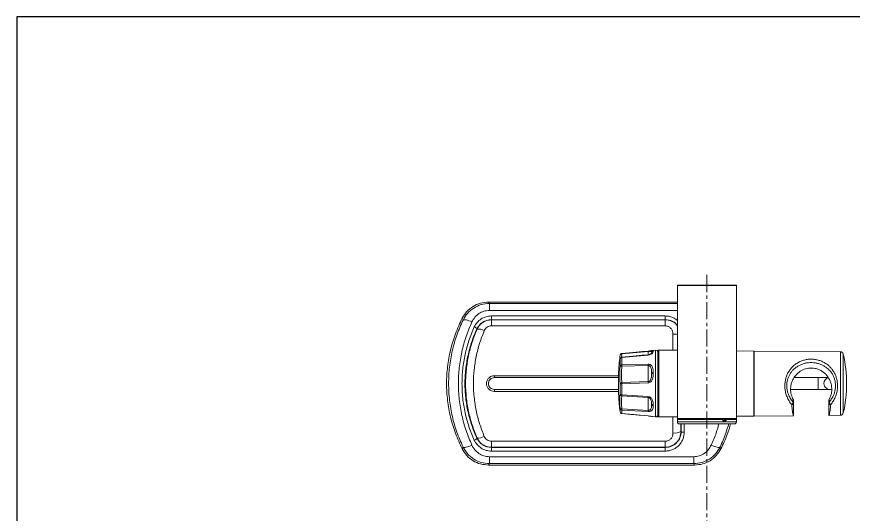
# Model space of a CAD drawing. Extents: x 379 to 1219, y -211 to 977.
# Drawn here: x 379 to 804.1, y 724.4 to 977.2 of the extents above; entities that cross this region are included whole.
import ezdxf

# ---------------------------------------------------------------- set-up
doc = ezdxf.new("R2010")
doc.units = 0
doc.header["$LTSCALE"] = 23.1
doc.header["$MEASUREMENT"] = 0
doc.linetypes.add('CENTER', pattern=[0.6, 0.375, -0.075, 0.075, -0.075])
doc.layers.get('0').update_dxf_attribs({"linetype": 'CONTINUOUS'})

# ---------------------------------------------------------------- blocks, each defined once
blk = doc.blocks.new('A$C3E6A455E')
at = {"color": 7, "linetype": 'Continuous', "lineweight": 15}
for p, q in [((117.27, 91.22), (117.27, 23.62)), ((147.07, 91.42), (117.47, 91.42)), ((147.27, 23.62), (147.27, 91.22)), ((117.27, 82.84), (21.3, 82.84)), ((21.3, 82.84), (21.76, 82.1)), ((21.3, 82.84), (21.3, 82.84)), ((21.76, 82.1), (21.76, 78.59)), ((7.93, 74.62), (8.38, 73.68)), ((111.14, 75.76), (22.75, 75.76)), ((22.75, 75.76), (22.75, 73.85)), ((22.75, 73.85), (22.78, 73.8)), ((111.14, 73.85), (22.75, 73.85)), ((22.78, 73.8), (111.09, 73.8)), ((22.78, 70.74), (22.78, 73.8)), ((111.09, 73.8), (111.14, 73.85)), ((111.09, 70.74), (111.09, 73.8)), ((111.14, 75.76), (111.14, 73.85)), ((22.78, 70.74), (111.09, 70.74)), ((89.07, 56.5), (102.45, 57.69)), ((102.45, 55.92), (89.07, 54.66)), ((98.66, 57.55), (102.45, 57.89)), ((104.04, 56.85), (104, 56.75)), ((104.17, 57.26), (104.17, 57.18)), ((106.18, 58.32), (104.59, 58.18)), ((105.04, 57.94), (105.04, 57.85)), ((107.27, 24.92), (107.27, 57.91)), ((117.27, 58.32), (107.78, 58.41)), ((107.78, 58.41), (107.78, 24.42)), ((156.07, 57.93), (147.27, 58.01)), ((156.07, 24.91), (156.07, 57.93)), ((200.11, 57.54), (156.27, 57.92)), ((156.27, 57.92), (156.27, 24.92)), ((88.17, 53.91), (88.17, 50.41)), ((89.07, 54.66), (89.07, 50.95)), ((89.07, 50.95), (102.45, 51.26)), ((88.17, 50.41), (88.18, 50.4)), ((89.07, 50.95), (89.07, 50.65)), ((89.07, 50.24), (102.45, 50.54)), ((102.45, 42.39), (102.45, 50.54)), ((104.17, 46.8), (104.17, 46.59)), ((105.04, 47.04), (105.04, 46.81)), ((105.04, 46.81), (105.04, 46.59)), ((24.27, 44.42), (24.27, 45.39)), ((24.27, 44.42), (87.32, 44.42)), ((104.17, 46.59), (104.17, 46.39)), ((188.77, 44.42), (176.66, 44.42)), ((193.97, 44.42), (188.77, 44.42)), ((24.27, 37.45), (24.27, 38.42)), ((87.32, 38.42), (24.27, 38.42)), ((88.18, 41.29), (88.17, 41.22)), ((88.17, 41.22), (88.17, 36.02)), ((102.45, 42.39), (89.07, 41.9)), ((102.45, 41.71), (89.07, 41.21)), ((89.07, 41.54), (89.07, 41.21)), ((89.07, 41.21), (89.07, 35.7)), ((174.91, 38.42), (188.77, 38.42)), ((188.77, 38.42), (194.77, 38.42)), ((89.07, 35.7), (102.45, 34.79)), ((89.07, 35.16), (102.45, 34.26)), ((102.45, 34.26), (102.45, 27.8)), ((104.17, 30.95), (104.17, 30.63)), ((105.04, 30.52), (105.04, 30.16)), ((176.13, 33.37), (176.03, 32.13)), ((176.27, 31.48), (176.27, 32.84)), ((194.27, 32.83), (194.27, 31.84)), ((194.51, 32.14), (194.41, 33.36)), ((88.01, 28.2), (88.17, 27.03)), ((88.17, 28.73), (88.17, 27.03)), ((102.45, 27.8), (89.07, 28.54)), ((89.07, 27.97), (89.07, 26.17)), ((102.45, 27.21), (89.07, 27.97)), ((89.07, 26.17), (102.45, 24.95)), ((104.59, 24.65), (106.18, 24.51)), ((107.78, 24.42), (117.27, 24.52)), ((117.27, 23.22), (117.28, 21.91)), ((117.47, 23.42), (147.07, 23.42)), ((140.21, 23.1), (140.19, 23.22)), ((140.31, 23.15), (140.29, 23.25)), ((141.83, 23.25), (141.18, 23.25)), ((141.81, 23.16), (141.83, 23.25)), ((142.12, 23.22), (142.1, 23.1)), ((147.26, 21.91), (147.27, 23.22)), ((147.27, 24.82), (156.07, 24.91)), ((156.27, 24.92), (176.27, 25.09)), ((194.27, 25.25), (200.11, 25.3)), ((194.27, 25.27), (194.27, 25.25)), ((135.05, 20.92), (118.28, 20.92)), ((119.05, 17.12), (119.22, 16.96)), ((146.26, 20.92), (135.05, 20.92)), ((15.51, 13.77), (15.43, 13.63)), ((8.38, 9.15), (7.93, 8.21)), ((22.78, 9.04), (22.75, 8.99)), ((22.75, 8.99), (22.75, 7.07)), ((22.75, 8.99), (111.14, 8.99)), ((22.78, 9.04), (22.78, 12.1)), ((111.09, 12.1), (22.78, 12.1)), ((111.09, 9.04), (22.78, 9.04)), ((111.09, 12.1), (111.09, 9.04)), ((111.14, 8.99), (111.09, 9.04)), ((111.14, 7.07), (111.14, 8.99)), ((139.41, 8.21), (138.96, 9.15)), ((22.75, 7.07), (111.14, 7.07)), ((21.3, 0), (21.76, 0.74)), ((126.04, 0), (21.3, 0)), ((21.3, 0), (21.3, 0)), ((21.76, 4.25), (125.59, 4.25)), ((21.76, 0.74), (21.76, 4.25)), ((125.59, 0.74), (21.76, 0.74)), ((125.59, 0.74), (125.59, 4.25)), ((126.04, 0), (125.59, 0.74)), ((126.04, 0), (126.04, 0)), ((21.3, 0), (126.04, 0))]:
    blk.add_line(p, q, dxfattribs=at)
at = {"color": 8, "linetype": 'Continuous', "lineweight": 15}
for p, q in [((147.27, 91.22), (117.27, 91.22)), ((21.3, 82.84), (117.27, 82.84)), ((21.76, 82.1), (117.27, 82.1)), ((117.27, 78.59), (21.76, 78.59)), ((115.05, 66.55), (114.97, 58.34)), ((102.45, 57.69), (102.45, 56.03)), ((106.18, 58.32), (106.18, 24.51)), ((200.11, 25.3), (200.11, 57.54)), ((201.55, 26.46), (201.55, 56.38)), ((88.91, 54.51), (88.87, 54.65)), ((87.37, 45.39), (24.27, 45.39)), ((188.77, 44.42), (188.77, 38.42)), ((24.27, 37.45), (87.35, 37.45)), ((114.97, 24.5), (115.05, 16.29)), ((117.27, 23.62), (147.27, 23.62)), ((140.19, 23.22), (117.27, 23.22)), ((117.28, 21.91), (147.26, 21.91)), ((147.27, 23.22), (142.12, 23.22)), ((119.01, 20.92), (119.05, 17.12)), ((119.22, 16.96), (119.22, 20.92)), ((120.72, 16.67), (120.72, 20.92))]:
    blk.add_line(p, q, dxfattribs=at)
at = {"color": 7, "linetype": 'Continuous', "lineweight": 15, "flags": 128}
for points in [[(8.38, 73.68), (8.58, 73.81), (8.91, 73.86), (9.36, 73.84), (9.92, 73.74), (10.57, 73.58), (11.3, 73.35), (12.07, 73.06), (12.86, 72.72)], [(15.51, 69.07), (15.47, 69.14), (15.43, 69.21)], [(102.45, 57.89), (102.44, 57.9), (102.44, 57.9), (102.44, 57.89)], [(102.45, 55.92), (102.44, 55.96), (102.44, 55.99), (102.44, 56.02), (102.44, 56.04), (102.44, 56.04), (102.44, 56.04), (102.44, 56.03), (102.45, 56.01)], [(176.27, 32.84), (176.27, 31.07), (176.27, 29.48), (176.27, 28.1), (176.27, 26.96), (176.27, 26.08), (176.27, 25.47), (176.27, 25.15), (176.27, 25.12)], [(102.45, 24.95), (102.44, 24.94), (102.44, 24.94), (102.44, 24.95)], [(140.08, 23.42), (140.1, 23.42), (140.12, 23.4), (140.14, 23.39), (140.16, 23.36), (140.17, 23.33), (140.18, 23.29), (140.19, 23.26), (140.19, 23.22)], [(140.28, 23.25), (140.28, 23.25), (140.28, 23.25)], [(141.99, 23.42), (142.01, 23.42), (142.04, 23.4), (142.06, 23.39), (142.08, 23.36), (142.1, 23.33), (142.11, 23.29), (142.11, 23.26), (142.12, 23.22)], [(8.38, 9.15), (8.58, 9.03), (8.91, 8.98), (9.36, 9), (9.92, 9.09), (10.57, 9.26), (11.3, 9.49), (12.07, 9.78), (12.86, 10.12)], [(138.96, 9.15), (138.76, 9.03), (138.43, 8.98), (137.98, 9), (137.42, 9.09), (136.77, 9.26), (136.05, 9.49), (135.28, 9.78), (134.48, 10.12)]]:
    blk.add_lwpolyline(points, dxfattribs=at)
at = {"color": 8, "linetype": 'Continuous', "lineweight": 15, "flags": 128}
blk.add_lwpolyline([(140.3, 23.15), (140.3, 23.15), (140.3, 23.14), (140.29, 23.13), (140.27, 23.12), (140.24, 23.11), (140.21, 23.1)], dxfattribs=at)
at = {"color": 7, "linetype": 'Continuous', "lineweight": 15}
for centre, radius, start, end in [((117.47, 91.22), 0.2, 90, 180), ((147.07, 91.22), 0.2, 0, 90), ((13.44, 67.82), 2.43, 34.6794, 74.8963), ((16.23, 63.59), 5.53, 58.1658, 97.5174), ((105.12, 56.95), 1, 94.8103, 161.4212), ((105.11, 56.86), 0.992, 94.3397, 161.1645), ((106.27, 57.33), 1, 0, 95), ((107.77, 57.91), 0.5, 89.42, 180), ((156.07, 57.73), 0.2, 0, 89.42), ((200.09, 56.04), 1.5, 13.094, 89.5), ((137.25, 41.42), 66.02, 0, 13.094), ((89.09, 53.71), 0.945, 91.1905, 168.105), ((111.99, 50.9), 9.55, 177.8395, 182.1605), ((89, 50.04), 0.911, 85.4602, 156.1659), ((104.97, 45.6), 1.44, 87.4976, 123.7834), ((104.93, 45.08), 1.51, 85.981, 120.0729), ((194.77, 41.42), 3, 105.4381, 180), ((88.9, 62.7), 21.49, 268.0409, 270.455), ((111.05, 42.05), 8.61, 177.721, 182.279), ((194.77, 41.42), 3, 180, 288.5329), ((137.25, 41.42), 66.02, 346.906, 0), ((88.94, 36.74), 1.06, 223.2357, 277.3432), ((107.29, 34.52), 4.86, 176.9235, 183.0765), ((105, 31.52), 1, 214.3754, 272.0632), ((105.03, 31.17), 1.02, 212.5876, 270.3728), ((89.1, 28.92), 0.95, 191.3702, 268.4483), ((89.16, 27.16), 0.995, 187.3766, 265.2793), ((108.82, 27.51), 6.39, 177.3369, 182.6631), ((106.27, 25.51), 1, 265, 0), ((200.09, 26.8), 1.5, 270.5, 346.906), ((107.77, 24.92), 0.5, 180, 270.58), ((117.47, 23.62), 0.2, 180, 270), ((117.47, 23.22), 0.2, 90, 180.5), ((118.28, 21.92), 1, 180.5, 270), ((140.08, 23.22), 0.2, 7.9073, 90), ((141.78, 22.2), 0.956, 70.4456, 87.9772), ((142, 23.24), 0.176, 95.5769, 177.2477), ((141.79, 21.71), 1.55, 77.6807, 88.5152), ((146.26, 21.92), 1, 270, 359.5), ((147.07, 23.62), 0.2, 270, 0), ((147.07, 23.22), 0.2, 359.5, 90), ((156.07, 25.11), 0.2, 270.58, 0), ((115.89, 22.3), 6.07, 262.0989, 301.4089), ((13.44, 15.01), 2.43, 285.0974, 325.3151), ((16.23, 19.25), 5.53, 262.4754, 301.8278), ((120.38, 18.94), 2.3, 239.766, 278.5896)]:
    blk.add_arc(centre, radius, start, end, dxfattribs=at)
at = {"color": 8, "linetype": 'Continuous', "lineweight": 15}
for centre, radius, start, end in [((114.93, 49.92), 16.63, 81.9163, 89.5818), ((104.34, 57.85), 1.9, 178.7518, 184.6684), ((140.17, 23.43), 0.217, 274.6091, 300.4872)]:
    blk.add_arc(centre, radius, start, end, dxfattribs=at)
at = {"color": 7, "linetype": 'Continuous', "lineweight": 15}
for points, knots in [([(7.93, 74.62), (8.65, 75.8), (10.09, 78.16), (13.36, 80.76), (17.16, 82.51), (19.92, 82.73), (21.3, 82.84)], [0, 0, 0, 0, 0.249544, 0.499462, 0.749536, 1, 1, 1, 1]), ([(8.38, 73.68), (9.08, 74.87), (10.47, 77.24), (13.7, 79.92), (17.53, 81.75), (20.35, 81.98), (21.76, 82.1)], [0, 0, 0, 0, 0.247453, 0.496663, 0.747661, 1, 1, 1, 1]), ([(21.76, 78.59), (20.8, 78.51), (18.9, 78.34), (16.33, 77.03), (14.21, 75.16), (13.31, 73.53), (12.86, 72.72)], [0, 0, 0, 0, 0.250322, 0.500274, 0.750216, 1, 1, 1, 1]), ([(7.93, 8.21), (6.72, 10.83), (4.3, 16.04), (1.85, 24.33), (0.33, 32.82), (-0.17, 41.42), (0.33, 50.03), (1.86, 58.51), (4.3, 66.81), (6.72, 72.01), (7.93, 74.62)], [0, 0, 0, 0, 0.12523, 0.250018, 0.375543, 0.500037, 0.624601, 0.750114, 0.874802, 1, 1, 1, 1]), ([(8.38, 73.68), (7.27, 71.17), (5.04, 66.13), (2.76, 58.07), (1.33, 49.79), (0.87, 41.36), (1.34, 32.94), (2.78, 24.68), (5.06, 16.67), (7.27, 11.66), (8.38, 9.15)], [0, 0, 0, 0, 0.12526, 0.250474, 0.376066, 0.500608, 0.625972, 0.751113, 0.87517, 1, 1, 1, 1]), ([(12.86, 72.72), (11.82, 70.26), (9.74, 65.36), (7.62, 57.53), (6.3, 49.52), (5.87, 41.37), (6.31, 33.22), (7.64, 25.22), (9.76, 17.44), (11.82, 12.56), (12.86, 10.12)], [0, 0, 0, 0, 0.125957, 0.250706, 0.376135, 0.500572, 0.62575, 0.750794, 0.874946, 1, 1, 1, 1]), ([(22.75, 75.76), (21.83, 75.69), (19.99, 75.53), (17.48, 74.31), (15.39, 72.53), (14.51, 70.96), (14.07, 70.17)], [0, 0, 0, 0, 0.250604, 0.500538, 0.750382, 1, 1, 1, 1]), ([(15.43, 69.21), (15.81, 69.86), (16.55, 71.18), (18.32, 72.65), (20.43, 73.66), (21.98, 73.79), (22.75, 73.85)], [0, 0, 0, 0, 0.250334, 0.500535, 0.750214, 1, 1, 1, 1]), ([(15.51, 69.07), (15.87, 69.74), (16.61, 71.07), (18.37, 72.58), (20.47, 73.6), (22.01, 73.73), (22.78, 73.8)], [0, 0, 0, 0, 0.247452, 0.496646, 0.747513, 1, 1, 1, 1]), ([(14.07, 70.17), (13.12, 67.9), (11.22, 63.39), (9.29, 56.2), (8.09, 48.85), (7.69, 41.39), (8.09, 33.92), (9.3, 26.58), (11.23, 19.42), (13.12, 14.93), (14.07, 12.67)], [0, 0, 0, 0, 0.125919, 0.250665, 0.376071, 0.50036, 0.625194, 0.750555, 0.874683, 1, 1, 1, 1]), ([(15.43, 13.63), (14.51, 15.81), (12.66, 20.14), (10.77, 27.06), (9.59, 34.17), (9.19, 41.39), (9.58, 48.61), (10.76, 55.72), (12.65, 62.67), (14.51, 67.03), (15.43, 69.21)], [0, 0, 0, 0, 0.125158, 0.249496, 0.374749, 0.499634, 0.623874, 0.749264, 0.874516, 1, 1, 1, 1]), ([(15.51, 13.77), (14.62, 15.95), (12.83, 20.32), (11.03, 27.24), (9.9, 34.3), (9.54, 41.46), (9.91, 48.62), (11.05, 55.67), (12.85, 62.55), (14.62, 66.9), (15.51, 69.07)], [0, 0, 0, 0, 0.125408, 0.250896, 0.376065, 0.500395, 0.625568, 0.750739, 0.875016, 1, 1, 1, 1]), ([(19.15, 14.55), (18.31, 16.68), (16.63, 20.94), (14.94, 27.66), (13.89, 34.51), (13.54, 41.45), (13.89, 48.4), (14.96, 55.25), (16.65, 61.94), (18.32, 66.17), (19.15, 68.29)], [0, 0, 0, 0, 0.1258921, 0.2509925, 0.3758622, 0.5003814, 0.6254623, 0.750573, 0.8749119, 1, 1, 1, 1]), ([(19.15, 68.29), (19.33, 68.63), (19.69, 69.31), (20.56, 70.09), (21.61, 70.63), (22.39, 70.7), (22.78, 70.74)], [0, 0, 0, 0, 0.249685, 0.499487, 0.749351, 1, 1, 1, 1]), ([(111.09, 70.74), (111.36, 70.72), (111.9, 70.69), (112.68, 70.42), (113.38, 70.02), (114.17, 69.3), (114.91, 68.14), (115.01, 67.08), (115.05, 66.55)], [0, 0, 0, 0, 0.125017, 0.25047, 0.3753, 0.50072, 0.749903, 1, 1, 1, 1]), ([(88.17, 53.91), (88.11, 53.77), (87.98, 53.49), (87.94, 53.79), (87.95, 54.19), (88.06, 55.01), (88.12, 55.42), (88.17, 55.81)], [0, 0, 0, 0, 0.249693, 0.499828, 0.74912, 0.761302, 1, 1, 1, 1]), ([(89.16, 56.68), (89.03, 56.67), (88.85, 56.65), (88.6, 56.52), (88.41, 56.37), (88.25, 56.12), (88.16, 55.9), (88.17, 55.78), (88.17, 55.76)], [0, 0, 0, 0, 0.259456, 0.368352, 0.548646, 0.744454, 0.963122, 1, 1, 1, 1]), ([(88.17, 55.81), (88.19, 55.9), (88.23, 56.08), (88.44, 56.31), (88.73, 56.46), (88.96, 56.49), (89.07, 56.5)], [0, 0, 0, 0, 0.242252, 0.5, 0.75775, 1, 1, 1, 1]), ([(102.44, 57.89), (100.42, 57.71), (95.97, 57.3), (91.51, 56.9), (89.07, 56.67)], [0, 0, 0, 0, 0.452531, 1, 1, 1, 1]), ([(89.07, 56.67), (89.07, 56.68), (89.07, 56.69), (89.07, 56.63), (89.07, 56.55), (89.07, 56.5)], [0, 0, 0, 0, 0.3288, 0.605321, 1, 1, 1, 1]), ([(102.44, 56.04), (100.42, 55.85), (95.97, 55.44), (91.51, 55.02), (89.07, 54.79)], [0, 0, 0, 0, 0.452537, 1, 1, 1, 1]), ([(104.11, 56.88), (104.08, 56.83), (104.03, 56.74), (103.83, 56.53), (103.54, 56.35), (103.24, 56.22), (102.87, 56.1), (102.58, 56.06), (102.44, 56.04)], [0, 0, 0, 0, 0.27116, 0.527351, 0.648378, 0.767017, 0.883582, 1, 1, 1, 1]), ([(102.45, 57.89), (102.7, 57.92), (103.21, 57.97), (103.84, 58.07), (104.31, 58.15), (104.5, 58.17), (104.59, 58.18)], [0, 0, 0, 0, 0.253774, 0.508107, 0.748902, 1, 1, 1, 1]), ([(105.04, 57.85), (105.02, 57.73), (104.98, 57.48), (104.73, 57.02), (104.31, 56.61), (103.84, 56.3), (103.21, 56.04), (102.7, 55.96), (102.45, 55.92)], [0, 0, 0, 0, 0.2495702, 0.4995605, 0.631156, 0.7493249, 0.8746279, 1, 1, 1, 1]), ([(102.45, 57.69), (102.55, 57.7), (102.75, 57.72), (103.03, 57.75), (103.28, 57.76), (103.54, 57.76), (103.78, 57.74), (104.14, 57.62), (104.16, 57.42), (104.17, 57.26)], [0, 0, 0, 0, 0.062626, 0.125822, 0.186961, 0.251044, 0.369357, 0.501009, 1, 1, 1, 1]), ([(107.27, 46.52), (107.27, 47.42), (107.27, 49.28), (107.27, 51.81), (107.27, 54.04), (107.27, 55.79), (107.27, 56.89), (107.27, 57.37), (107.27, 57.29), (107.27, 57.27)], [0, 0, 0, 0, 0.147104, 0.3030197, 0.4654174, 0.6312615, 0.7971052, 0.959503, 1, 1, 1, 1]), ([(87.99, 54.12), (87.84, 52.77), (87.48, 49.4), (87.25, 43.99), (87.28, 37.88), (87.54, 32.61), (87.91, 29.4), (88.05, 28.21)], [0, 0, 0, 0, 0.156518, 0.3909521, 0.6259464, 0.8615046, 1, 1, 1, 1]), ([(89.07, 54.77), (88.96, 54.75), (88.73, 54.72), (88.45, 54.52), (88.24, 54.24), (88.19, 54.02), (88.17, 53.91)], [0, 0, 0, 0, 0.253973, 0.500001, 0.743161, 1, 1, 1, 1]), ([(89.07, 54.77), (89.07, 54.79), (89.07, 54.81), (89.07, 54.77), (89.07, 54.7), (89.07, 54.66)], [0, 0, 0, 0, 0.328458, 0.60485, 1, 1, 1, 1]), ([(102.45, 51.26), (102.7, 51.24), (103.21, 51.2), (103.83, 50.86), (104.31, 50.38), (104.73, 49.59), (104.98, 48.47), (105.02, 47.52), (105.04, 47.04)], [0, 0, 0, 0, 0.12488, 0.250035, 0.368553, 0.500578, 0.75023, 1, 1, 1, 1]), ([(175.37, 30.72), (174.9, 31.32), (174, 32.49), (172.97, 34.55), (172.26, 36.7), (171.9, 38.84), (171.86, 40.93), (172.09, 42.89), (172.57, 44.75), (173.19, 46.26), (173.86, 47.48), (174.5, 48.44), (175.4, 49.56), (176.64, 50.78), (178.25, 51.93), (180, 52.81), (181.8, 53.41), (183.69, 53.76), (185.6, 53.85), (187.5, 53.67), (189.35, 53.24), (191.11, 52.55), (192.57, 51.73), (193.77, 50.84), (194.78, 49.93), (195.81, 48.77), (196.78, 47.37), (197.61, 45.71), (198.22, 43.92), (198.59, 42.03), (198.7, 40.09), (198.57, 38.36), (198.3, 36.9), (197.96, 35.68), (197.4, 34.17), (196.52, 32.43), (195.64, 31.3), (195.18, 30.71)], [0, 0, 0, 0, 0.040706, 0.078641, 0.114287, 0.148225, 0.178201, 0.207928, 0.236216, 0.265073, 0.283248, 0.301615, 0.320267, 0.352969, 0.387178, 0.417576, 0.447987, 0.477238, 0.50535, 0.533363, 0.562673, 0.592738, 0.623124, 0.644048, 0.666389, 0.689843, 0.719089, 0.747761, 0.776637, 0.805106, 0.83422, 0.863795, 0.883126, 0.902997, 0.92352, 0.960513, 1, 1, 1, 1]), ([(176.03, 32.13), (175.55, 32.72), (174.66, 33.84), (173.73, 35.73), (173.16, 37.52), (172.79, 39.79), (172.92, 42.13), (173.53, 44.28), (174.18, 45.75), (175.01, 47.08), (176.05, 48.32), (177.32, 49.48), (178.81, 50.46), (180.42, 51.2), (182.08, 51.72), (183.82, 52.01), (185.58, 52.08), (187.33, 51.93), (189.03, 51.56), (190.64, 50.98), (192.01, 50.26), (193.14, 49.48), (194.07, 48.69), (195.01, 47.71), (195.89, 46.52), (196.67, 45.08), (197.23, 43.55), (197.58, 41.92), (197.69, 40.24), (197.56, 38.55), (197.2, 36.92), (196.62, 35.33), (195.75, 33.66), (194.96, 32.69), (194.51, 32.14)], [0, 0, 0, 0, 0.046245, 0.086336, 0.117546, 0.147146, 0.204928, 0.232086, 0.260954, 0.288438, 0.316054, 0.349286, 0.384031, 0.415204, 0.446514, 0.476551, 0.505787, 0.535158, 0.564987, 0.595896, 0.62698, 0.649522, 0.672167, 0.694429, 0.724328, 0.752063, 0.780753, 0.808095, 0.836529, 0.86526, 0.893788, 0.924065, 0.957183, 1, 1, 1, 1]), ([(87.95, 45.48), (87.96, 46.29), (87.98, 47.9), (88.11, 49.57), (88.17, 50.41)], [0, 0, 0, 0, 0.498414, 1, 1, 1, 1]), ([(88.18, 50.4), (88.21, 50.38), (88.27, 50.36), (88.48, 50.32), (88.76, 50.28), (88.97, 50.25), (89.07, 50.24)], [0, 0, 0, 0, 0.243321, 0.500002, 0.756672, 1, 1, 1, 1]), ([(88.86, 45.77), (88.87, 46.49), (88.89, 47.96), (89.01, 49.48), (89.07, 50.24)], [0, 0, 0, 0, 0.49585, 1, 1, 1, 1]), ([(89.07, 50.65), (89.07, 50.58), (89.07, 50.45), (89.07, 50.31), (89.07, 50.24)], [0, 0, 0, 0, 0.5, 1, 1, 1, 1]), ([(102.45, 50.54), (102.55, 50.54), (102.75, 50.53), (103.03, 50.43), (103.28, 50.28), (103.54, 50.02), (103.78, 49.62), (104.13, 48.55), (104.16, 47.57), (104.17, 46.8)], [0, 0, 0, 0, 0.062631, 0.125827, 0.186972, 0.251048, 0.369373, 0.501014, 1, 1, 1, 1]), ([(194.41, 33.36), (194.85, 34.33), (195.52, 35.78), (195.78, 38.05), (195.71, 40.24), (195, 42.88), (193.3, 45.66), (191.2, 47.53), (189.09, 48.62), (186.82, 49.32), (184, 49.41), (180.96, 48.49), (178.26, 46.72), (176.43, 44.46), (175.4, 42.21), (174.8, 39.98), (174.73, 37.24), (175.35, 34.89), (175.95, 33.72), (176.13, 33.37)], [0, 0, 0, 0, 0.077263, 0.116269, 0.155256, 0.224954, 0.294419, 0.371632, 0.413664, 0.455647, 0.530622, 0.595883, 0.666972, 0.749185, 0.79021, 0.831204, 0.902577, 0.970692, 1, 1, 1, 1]), ([(24.27, 45.39), (23.75, 45.33), (22.71, 45.21), (21.37, 44.3), (20.48, 42.98), (20.17, 41.42), (20.48, 39.85), (21.38, 38.54), (22.71, 37.63), (23.75, 37.51), (24.27, 37.45)], [0, 0, 0, 0, 0.1251772, 0.2502519, 0.375294, 0.5002126, 0.6250769, 0.7499612, 0.8749226, 1, 1, 1, 1]), ([(24.27, 38.42), (23.88, 38.46), (23.09, 38.55), (22.1, 39.25), (21.43, 40.24), (21.19, 41.42), (21.43, 42.6), (22.09, 43.59), (23.09, 44.28), (23.88, 44.37), (24.27, 44.42)], [0, 0, 0, 0, 0.125057, 0.250005, 0.374898, 0.499786, 0.624726, 0.749771, 0.874842, 1, 1, 1, 1]), ([(88.17, 41.22), (88.11, 41.86), (87.98, 43.15), (87.96, 44.7), (87.95, 45.48)], [0, 0, 0, 0, 0.499559, 1, 1, 1, 1]), ([(89.07, 41.9), (89.01, 42.48), (88.89, 43.65), (88.87, 45.06), (88.86, 45.77)], [0, 0, 0, 0, 0.50415, 1, 1, 1, 1]), ([(105.04, 46.59), (105.02, 46.1), (104.99, 45.12), (104.74, 43.85), (104.31, 42.91), (103.84, 42.3), (103.21, 41.83), (102.7, 41.75), (102.45, 41.71)], [0, 0, 0, 0, 0.2495014, 0.4989503, 0.6307543, 0.7490476, 0.8742476, 1, 1, 1, 1]), ([(104.17, 46.39), (104.16, 45.61), (104.14, 44.63), (103.79, 43.49), (103.54, 43.04), (103.28, 42.74), (103.03, 42.56), (102.75, 42.43), (102.55, 42.41), (102.45, 42.39)], [0, 0, 0, 0, 0.498695, 0.63006, 0.748167, 0.812633, 0.874135, 0.937348, 1, 1, 1, 1]), ([(107.27, 25.57), (107.27, 25.58), (107.27, 25.6), (107.27, 26.28), (107.27, 27.47), (107.27, 29.24), (107.27, 31.55), (107.27, 34.32), (107.27, 37.4), (107.27, 40.57), (107.27, 43.66), (107.27, 45.59), (107.27, 46.52)], [0, 0, 0, 0, 0.075682, 0.172141, 0.268599, 0.370836, 0.477323, 0.58607, 0.694817, 0.801304, 0.903541, 1, 1, 1, 1]), ([(89.07, 41.9), (88.97, 41.88), (88.76, 41.84), (88.48, 41.69), (88.27, 41.51), (88.21, 41.36), (88.18, 41.29)], [0, 0, 0, 0, 0.243328, 0.5, 0.75667, 1, 1, 1, 1]), ([(89.07, 41.9), (89.07, 41.84), (89.07, 41.74), (89.07, 41.61), (89.07, 41.54)], [0, 0, 0, 0, 0.499998, 1, 1, 1, 1]), ([(88.17, 28.73), (88.11, 29.51), (87.98, 31.07), (87.94, 33.11), (87.98, 34.85), (88.11, 35.63), (88.17, 36.02)], [0, 0, 0, 0, 0.249694, 0.499828, 0.74912, 1, 1, 1, 1]), ([(88.17, 36.02), (88.19, 35.91), (88.24, 35.7), (88.45, 35.44), (88.73, 35.24), (88.96, 35.19), (89.07, 35.16)], [0, 0, 0, 0, 0.256822, 0.499998, 0.746013, 1, 1, 1, 1]), ([(89.07, 28.54), (89.01, 29.26), (88.89, 30.67), (88.84, 32.52), (88.89, 34.09), (89.01, 34.8), (89.07, 35.16)], [0, 0, 0, 0, 0.251985, 0.499827, 0.747835, 1, 1, 1, 1]), ([(89.07, 35.7), (89.07, 35.61), (89.07, 35.46), (89.07, 35.28), (89.07, 35.2), (89.07, 35.16)], [0, 0, 0, 0, 0.395142, 0.671551, 1, 1, 1, 1]), ([(102.45, 34.79), (102.7, 34.74), (103.21, 34.65), (103.83, 34.21), (104.31, 33.64), (104.73, 32.81), (104.98, 31.71), (105.02, 30.91), (105.04, 30.52)], [0, 0, 0, 0, 0.1248805, 0.250035, 0.3685528, 0.500578, 0.7502297, 1, 1, 1, 1]), ([(102.45, 34.26), (102.55, 34.25), (102.75, 34.22), (103.03, 34.1), (103.28, 33.94), (103.54, 33.68), (103.78, 33.29), (104.13, 32.35), (104.16, 31.57), (104.17, 30.95)], [0, 0, 0, 0, 0.062631, 0.125826, 0.186972, 0.251049, 0.369373, 0.501014, 1, 1, 1, 1]), ([(104.17, 30.63), (104.16, 30.01), (104.14, 29.24), (103.79, 28.44), (103.54, 28.14), (103.28, 27.96), (103.03, 27.86), (102.75, 27.8), (102.55, 27.8), (102.45, 27.8)], [0, 0, 0, 0, 0.498695, 0.63006, 0.748166, 0.812633, 0.874136, 0.937349, 1, 1, 1, 1]), ([(105.04, 30.16), (105.02, 29.79), (104.99, 29.05), (104.74, 28.25), (104.31, 27.72), (103.84, 27.41), (103.21, 27.21), (102.7, 27.21), (102.45, 27.21)], [0, 0, 0, 0, 0.249501, 0.49895, 0.630754, 0.749047, 0.874247, 1, 1, 1, 1]), ([(175.37, 30.72), (175.45, 30.78), (175.61, 30.9), (175.83, 31.15), (176, 31.42), (176.06, 31.59), (176.09, 31.67)], [0, 0, 0, 0, 0.245145, 0.501868, 0.771438, 1, 1, 1, 1]), ([(176.27, 31.31), (176.26, 31.24), (176.24, 31.14), (176.13, 31), (176.01, 30.91), (175.87, 30.83), (175.66, 30.75), (175.49, 30.73), (175.37, 30.72)], [0, 0, 0, 0, 0.239509, 0.368398, 0.500007, 0.631609, 0.760498, 1, 1, 1, 1]), ([(176.27, 25.12), (176.2, 25.24), (176.05, 25.47), (175.82, 26.66), (175.6, 28.36), (175.45, 29.93), (175.37, 30.72)], [0, 0, 0, 0, 0.249956, 0.499941, 0.749956, 1, 1, 1, 1]), ([(176.09, 31.67), (176.11, 31.76), (176.14, 31.94), (176.07, 32.07), (176.03, 32.13)], [0, 0, 0, 0, 0.536282, 1, 1, 1, 1]), ([(176.03, 32.13), (176.1, 32.03), (176.24, 31.83), (176.26, 31.6), (176.27, 31.48)], [0, 0, 0, 0, 0.498622, 1, 1, 1, 1]), ([(176.27, 31.48), (176.26, 31.5), (176.25, 31.54), (176.17, 31.61), (176.12, 31.65), (176.09, 31.67)], [0, 0, 0, 0, 0.4794143, 0.7365656, 1, 1, 1, 1]), ([(176.27, 32.84), (176.26, 32.96), (176.25, 33.14), (176.16, 33.31), (176.13, 33.37)], [0, 0, 0, 0, 0.669277, 1, 1, 1, 1]), ([(176.27, 31.31), (176.27, 31.34), (176.27, 31.38), (176.27, 31.44), (176.27, 31.46), (176.27, 31.48)], [0, 0, 0, 0, 0.596683, 0.816991, 1, 1, 1, 1]), ([(176.27, 25.12), (176.27, 25.31), (176.27, 25.69), (176.27, 27.06), (176.27, 28.9), (176.27, 30.51), (176.27, 31.31)], [0, 0, 0, 0, 0.25464, 0.506536, 0.755038, 1, 1, 1, 1]), ([(194.41, 33.36), (194.36, 33.24), (194.28, 33.07), (194.27, 32.89), (194.27, 32.83)], [0, 0, 0, 0, 0.666946, 1, 1, 1, 1]), ([(194.27, 31.49), (194.28, 31.61), (194.3, 31.84), (194.44, 32.04), (194.51, 32.14)], [0, 0, 0, 0, 0.501373, 1, 1, 1, 1]), ([(194.45, 31.67), (194.4, 31.64), (194.29, 31.56), (194.28, 31.51), (194.27, 31.49)], [0, 0, 0, 0, 0.519917, 1, 1, 1, 1]), ([(194.27, 31.49), (194.27, 31.47), (194.27, 31.45), (194.27, 31.39), (194.27, 31.34), (194.27, 31.31)], [0, 0, 0, 0, 0.182805, 0.402784, 1, 1, 1, 1]), ([(194.27, 31.31), (194.27, 30.53), (194.27, 28.96), (194.27, 27.17), (194.27, 25.84), (194.27, 25.46), (194.27, 25.27)], [0, 0, 0, 0, 0.244894, 0.493402, 0.745316, 1, 1, 1, 1]), ([(195.18, 30.71), (195.07, 30.73), (194.89, 30.75), (194.68, 30.83), (194.53, 30.9), (194.42, 31), (194.3, 31.13), (194.28, 31.24), (194.27, 31.31)], [0, 0, 0, 0, 0.239259, 0.368232, 0.500001, 0.631764, 0.76074, 1, 1, 1, 1]), ([(195.18, 30.71), (195.1, 29.95), (194.95, 28.43), (194.73, 26.77), (194.5, 25.62), (194.35, 25.39), (194.27, 25.27)], [0, 0, 0, 0, 0.249954, 0.499939, 0.749954, 1, 1, 1, 1]), ([(194.51, 32.14), (194.48, 32.07), (194.4, 31.95), (194.43, 31.77), (194.45, 31.67)], [0, 0, 0, 0, 0.482372, 1, 1, 1, 1]), ([(195.18, 30.71), (195.1, 30.77), (194.95, 30.9), (194.72, 31.15), (194.54, 31.42), (194.48, 31.6), (194.45, 31.67)], [0, 0, 0, 0, 0.247278, 0.495242, 0.772234, 1, 1, 1, 1]), ([(89.07, 28.54), (88.96, 28.54), (88.73, 28.53), (88.44, 28.57), (88.23, 28.64), (88.19, 28.7), (88.17, 28.73)], [0, 0, 0, 0, 0.2422503, 0.5000012, 0.7577434, 1, 1, 1, 1]), ([(88.31, 26.64), (88.32, 26.63), (88.36, 26.51), (88.53, 26.37), (88.76, 26.23), (88.97, 26.16), (89.11, 26.16), (89.16, 26.15)], [0, 0, 0, 0, 0.044272, 0.367173, 0.594613, 0.85235, 1, 1, 1, 1]), ([(89.07, 28.54), (89.07, 28.45), (89.07, 28.29), (89.07, 28.1), (89.07, 28.02), (89.07, 27.97)], [0, 0, 0, 0, 0.394676, 0.671194, 1, 1, 1, 1]), ([(89.07, 26.17), (91.09, 25.98), (94.21, 25.7), (97.34, 25.41), (98.45, 25.31)], [0, 0, 0, 0, 0.644559, 1, 1, 1, 1]), ([(102.45, 24.95), (102.7, 24.92), (103.21, 24.86), (103.83, 24.77), (104.31, 24.69), (104.5, 24.67), (104.59, 24.65)], [0, 0, 0, 0, 0.2532024, 0.5069631, 0.7472629, 1, 1, 1, 1]), ([(142.1, 23.1), (142.09, 23.07), (142.05, 22.92), (141.94, 22.65), (141.7, 22.38), (141.39, 22.22), (141.06, 22.2), (140.73, 22.32), (140.46, 22.56), (140.28, 22.84), (140.23, 23.03), (140.21, 23.1)], [0, 0, 0, 0, 0.028247, 0.156544, 0.285719, 0.415589, 0.545284, 0.674848, 0.804074, 0.933013, 1, 1, 1, 1]), ([(140.26, 23.16), (140.27, 23.1), (140.32, 22.94), (140.46, 22.7), (140.69, 22.5), (140.96, 22.41), (141.24, 22.43), (141.48, 22.55), (141.68, 22.78), (141.78, 23), (141.81, 23.13), (141.81, 23.16)], [0, 0, 0, 0, 0.067418, 0.196833, 0.32596, 0.454961, 0.583956, 0.713376, 0.842637, 0.971561, 1, 1, 1, 1]), ([(141.18, 23.25), (141.17, 23.2), (141.15, 23.03), (141.04, 22.79), (140.88, 22.59), (140.76, 22.53), (140.72, 22.51)], [0, 0, 0, 0, 0.170082, 0.507154, 0.844816, 1, 1, 1, 1]), ([(119.05, 17.12), (118.94, 16.08), (118.73, 14), (116.93, 11.3), (114.72, 9.79), (112.69, 9.14), (111.62, 9.07), (111.09, 9.04)], [0, 0, 0, 0, 0.247243, 0.495673, 0.746084, 0.872524, 1, 1, 1, 1]), ([(144.33, 20.92), (143.8, 19.11), (142.53, 14.74), (140.56, 10.62), (139.41, 8.21)], [0, 0, 0, 0, 0.413976, 1, 1, 1, 1]), ([(22.75, 8.99), (21.98, 9.05), (20.44, 9.18), (18.33, 10.18), (16.56, 11.65), (15.81, 12.97), (15.43, 13.63)], [0, 0, 0, 0, 0.248608, 0.498092, 0.74837, 1, 1, 1, 1]), ([(22.78, 9.04), (22.01, 9.11), (20.48, 9.23), (18.38, 10.26), (16.61, 11.76), (15.88, 13.1), (15.51, 13.77)], [0, 0, 0, 0, 0.251223, 0.50189, 0.7512, 1, 1, 1, 1]), ([(22.78, 12.1), (22.39, 12.13), (21.61, 12.2), (20.56, 12.74), (19.69, 13.53), (19.33, 14.21), (19.15, 14.55)], [0, 0, 0, 0, 0.249364, 0.49903, 0.74895, 1, 1, 1, 1]), ([(115.05, 16.29), (115.01, 15.76), (114.91, 14.7), (114.18, 13.54), (113.38, 12.82), (112.68, 12.42), (111.9, 12.15), (111.36, 12.12), (111.09, 12.1)], [0, 0, 0, 0, 0.2495651, 0.498821, 0.6235228, 0.7489882, 0.8739913, 1, 1, 1, 1]), ([(119.22, 16.96), (119.1, 15.92), (118.85, 13.84), (117.01, 11.2), (114.79, 9.72), (112.75, 9.08), (111.68, 9.02), (111.14, 8.99)], [0, 0, 0, 0, 0.250102, 0.500231, 0.749532, 0.87443, 1, 1, 1, 1]), ([(111.14, 7.07), (111.78, 7.11), (113.06, 7.19), (114.89, 7.78), (116.55, 8.68), (118, 9.89), (119.18, 11.35), (120.05, 13.01), (120.61, 14.8), (120.68, 16.05), (120.72, 16.67)], [0, 0, 0, 0, 0.12569, 0.250484, 0.375621, 0.500126, 0.625398, 0.749978, 0.875147, 1, 1, 1, 1]), ([(21.76, 0.74), (20.35, 0.86), (17.55, 1.09), (13.72, 2.91), (10.48, 5.58), (9.08, 7.96), (8.38, 9.15)], [0, 0, 0, 0, 0.251316, 0.502046, 0.751309, 1, 1, 1, 1]), ([(12.86, 10.12), (13.31, 9.3), (14.22, 7.67), (16.34, 5.8), (18.91, 4.5), (20.81, 4.33), (21.76, 4.25)], [0, 0, 0, 0, 0.251039, 0.501034, 0.750718, 1, 1, 1, 1]), ([(14.07, 12.67), (14.51, 11.88), (15.39, 10.3), (17.5, 8.52), (19.99, 7.31), (21.83, 7.15), (22.75, 7.07)], [0, 0, 0, 0, 0.250916, 0.500843, 0.750586, 1, 1, 1, 1]), ([(125.59, 4.25), (126.54, 4.33), (128.45, 4.5), (131.01, 5.81), (133.13, 7.68), (134.03, 9.31), (134.48, 10.12)], [0, 0, 0, 0, 0.2503216, 0.5002737, 0.7502154, 1, 1, 1, 1]), ([(138.96, 9.15), (138.26, 7.97), (136.87, 5.6), (133.64, 2.92), (129.81, 1.09), (127, 0.86), (125.59, 0.74)], [0, 0, 0, 0, 0.247452, 0.496663, 0.747661, 1, 1, 1, 1]), ([(21.3, 0), (19.93, 0.11), (17.17, 0.33), (13.38, 2.07), (10.1, 4.67), (8.66, 7.03), (7.93, 8.21)], [0, 0, 0, 0, 0.249543, 0.499462, 0.749536, 1, 1, 1, 1]), ([(139.41, 8.21), (138.69, 7.04), (137.25, 4.68), (133.98, 2.08), (130.18, 0.33), (127.42, 0.11), (126.04, 0)], [0, 0, 0, 0, 0.249544, 0.499462, 0.749536, 1, 1, 1, 1])]:
    blk.add_open_spline(points, degree=3, knots=knots, dxfattribs=at)
at = {"color": 8, "linetype": 'Continuous', "lineweight": 15}
for points, knots in [([(111.09, 73.8), (111.62, 73.77), (112.69, 73.71), (114.69, 73.04), (116.43, 72.06), (117.12, 70.9), (117.27, 70.64)], [0, 0, 0, 0, 0.2202785, 0.4410731, 0.8771764, 1, 1, 1, 1]), ([(117.27, 73.48), (117.02, 73.7), (116.3, 74.33), (114.87, 75.06), (113.05, 75.66), (111.78, 75.73), (111.14, 75.76)], [0, 0, 0, 0, 0.150528, 0.433057, 0.716986, 1, 1, 1, 1]), ([(111.14, 73.85), (111.68, 73.82), (112.75, 73.76), (114.75, 73.11), (116.46, 72.19), (117.14, 71.1), (117.27, 70.9)], [0, 0, 0, 0, 0.2234732, 0.4479853, 0.8950618, 1, 1, 1, 1]), ([(88.87, 54.88), (88.88, 55.02), (88.9, 55.36), (89.01, 56.08), (89.07, 56.5)], [0, 0, 0, 0, 0.423265, 1, 1, 1, 1]), ([(104.59, 58.18), (104.6, 58.18), (104.83, 58.21), (104.97, 58.17), (105.01, 58.02), (105.04, 57.94)], [0, 0, 0, 0, 0.016692, 0.508212, 1, 1, 1, 1]), ([(89.07, 26.17), (89.07, 26.16), (89.07, 26.15), (89.07, 26.17), (89.07, 26.17)], [0, 0, 0, 0, 0.964082, 1, 1, 1, 1]), ([(134.48, 10.12), (135.39, 12.19), (136.93, 15.68), (137.98, 19.4), (138.41, 20.92)], [0, 0, 0, 0, 0.5918011, 1, 1, 1, 1]), ([(138.96, 9.15), (140.01, 11.46), (141.75, 15.26), (142.9, 19.32), (143.35, 20.92)], [0, 0, 0, 0, 0.607574, 1, 1, 1, 1])]:
    blk.add_open_spline(points, degree=3, knots=knots, dxfattribs=at)

msp = doc.modelspace()

# ---------------------------------------------------------------- linework, layer by layer
at = {"color": 1, "linetype": 'CENTER', "lineweight": 0}
msp.add_line((729.69, 845.98), (729.69, -30.16), dxfattribs=at)
msp.add_lwpolyline([(378.97, -210.78), (1218.97, -210.78), (1218.97, 977.22), (378.97, 977.22)], close=True)

# ---------------------------------------------------------------- block references
msp.add_blockref('A$C3E6A455E', (597.42, 749.4))

doc.saveas('drawing.dxf')
